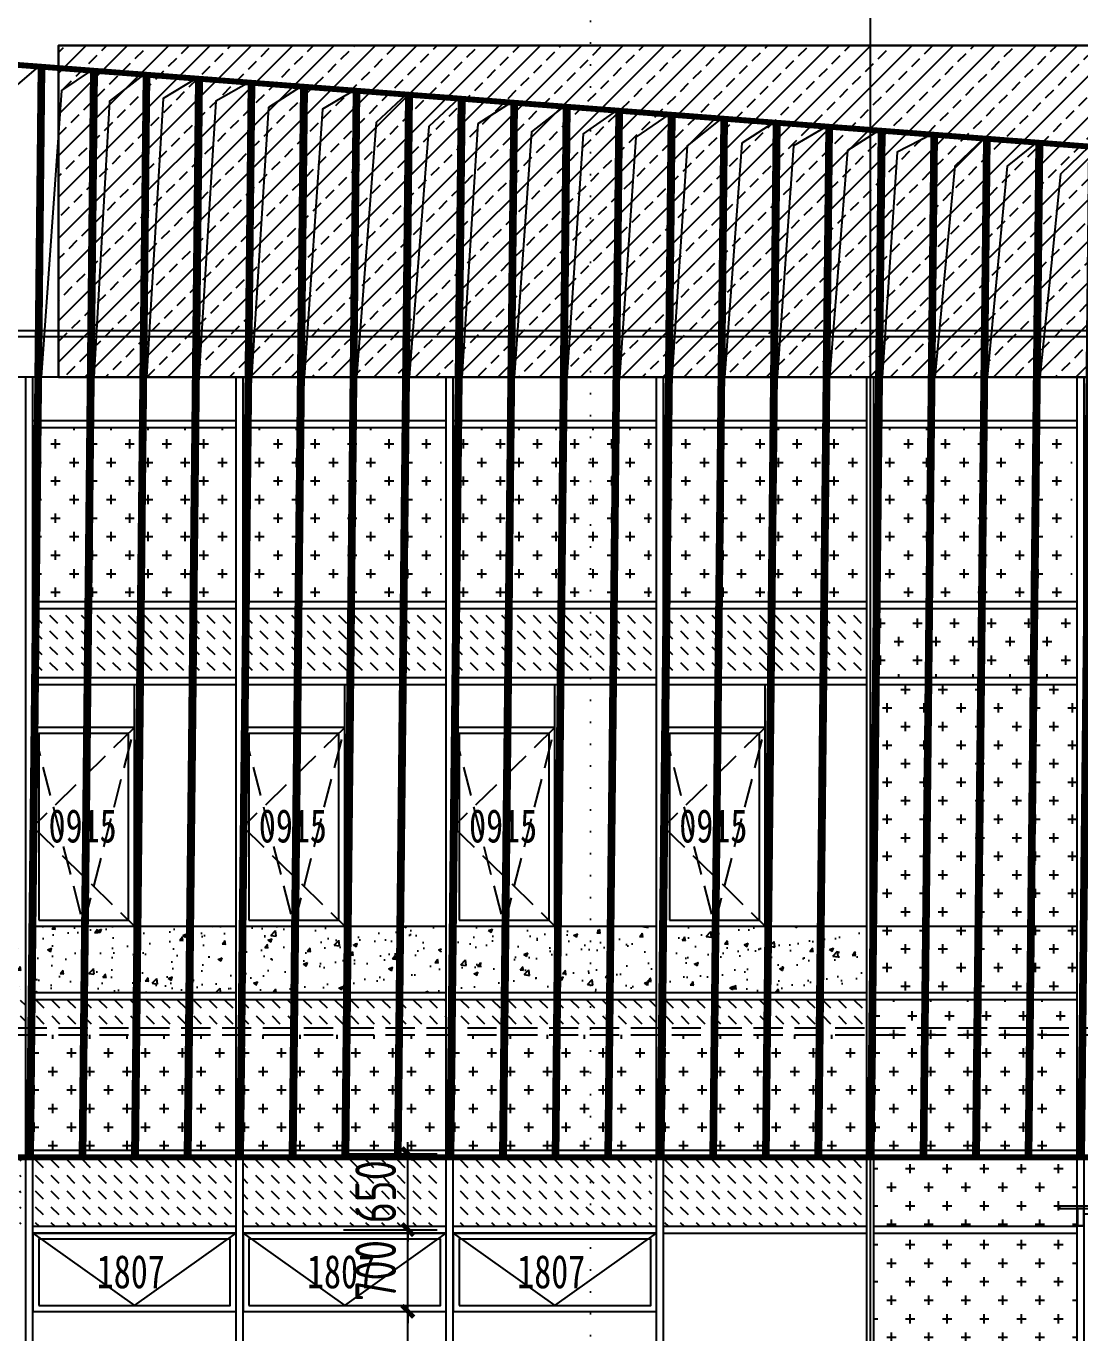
# Model space of a CAD drawing. Extents: x -280168 to 205214, y -148835 to -64913.
# Drawn here: x 140681 to 149703, y -109265 to -98076 of the extents above; entities that cross this region are included whole.
import ezdxf
from ezdxf.xclip import XClip

# ---------------------------------------------------------------- set-up
doc = ezdxf.new("R2010")
doc.units = 0
doc.header["$LTSCALE"] = 1000
doc.header["$MEASUREMENT"] = 0
doc.header["$XCLIPFRAME"] = 0
doc.linetypes.add('DASH', pattern=[0.35, 0.25, -0.1])
doc.linetypes.add('DOT2', pattern=[0.125, 0, -0.125])
for name, color, linetype in [('01-标注_尺寸', 124, 'Continuous'), ('01-标注_符号', 200, 'Continuous'), ('05-填充_156', 156, 'Continuous'), ('05-填充_18', 18, 'Continuous'), ('05-填充_天正', 14, 'Continuous'), ('A-C_玻璃幕墙', 140, 'Continuous'), ('A-C_窗', 140, 'Continuous'), ('A-E_栏杆', 232, 'Continuous'), ('D-铝板', 181, 'Continuous'), ('D_玻璃', 152, 'Continuous'), ('D_铝板', 181, 'Continuous'), ('E-立面轮廓', 241, 'Continuous')]:
    doc.layers.add(name, color=color, linetype=linetype)
doc.layers.add('04-不打印_辅助线', color=165, linetype='Continuous', plot=False)
doc.styles.add('_TCH_DIM_T3', font='ros1.shx', dxfattribs={"width": 0.85, "bigfont": 'jd.shx'})
doc.styles.get("Standard").update_dxf_attribs({"font": 'STXIHEI_0.TTF', "width": 0.75})
doc.dimstyles.new('_TCH_ARCH&&100', dxfattribs={"dimtxt": 350, "dimasz": 100, "dimexe": 250, "dimexo": 300, "dimgap": 100, "dimtad": 1, "dimdec": 0, "dimzin": 0, "dimdsep": 46, "dimtxsty": '_TCH_DIM_T3', "dimblk": 'ARCHTICK', "dimcen": 0.09, "dimclrt": 7, "dimazin": 2, "dimtfac": 1, "dimtdec": 0, "dimtix": 1, "dimtmove": 2, "dimatfit": 3, "dimfxl": 0, "dimtolj": 1, "dimtzin": 0, "dimarcsym": 0})

# ---------------------------------------------------------------- blocks, each defined once
blk = doc.blocks.new('*U208')
at = {"layer": 'A-C_玻璃幕墙'}
for p, q in [((-870, 30), (870, 30)), ((-870, -30), (870, -30))]:
    blk.add_line(p, q, dxfattribs=at)
blk = doc.blocks.new('*U209')
at = {"layer": 'A-C_玻璃幕墙', "color": 0, "linetype": 'ByBlock', "lineweight": -2, "transparency": 16777216}
for p in [(-14400, 0), (-12600, 0), (-10800, 0), (-9000, 0), (-7200, 0)]:
    blk.add_blockref('*U208', p, dxfattribs=at)
blk = doc.blocks.new('*U210')
at = {"layer": 'A-C_玻璃幕墙'}
for p, q in [((-870, 30), (870, 30)), ((-870, -30), (870, -30))]:
    blk.add_line(p, q, dxfattribs=at)
blk = doc.blocks.new('*U211')
at = {"layer": 'A-C_玻璃幕墙', "color": 0, "linetype": 'ByBlock', "lineweight": -2, "transparency": 16777216}
for p in [(-14400, 0), (-12600, 0), (-10800, 0), (-9000, 0), (-7200, 0)]:
    blk.add_blockref('*U210', p, dxfattribs=at)
blk = doc.blocks.new('*U192')
at = {"layer": 'A-C_玻璃幕墙'}
for p, q in [((-870, 30), (870, 30)), ((-870, -30), (870, -30))]:
    blk.add_line(p, q, dxfattribs=at)
blk = doc.blocks.new('*U193')
at = {"layer": 'A-C_玻璃幕墙', "color": 0, "linetype": 'ByBlock', "lineweight": -2, "transparency": 16777216}
for p in [(-14400, 0), (-12600, 0), (-10800, 0), (-9000, 0), (-7200, 0)]:
    blk.add_blockref('*U192', p, dxfattribs=at)
blk = doc.blocks.new('*U194')
at = {"layer": 'A-C_玻璃幕墙'}
for p, q in [((-870, 30), (870, 30)), ((-870, -30), (870, -30))]:
    blk.add_line(p, q, dxfattribs=at)
blk = doc.blocks.new('*U195')
at = {"layer": 'A-C_玻璃幕墙', "color": 0, "linetype": 'ByBlock', "lineweight": -2, "transparency": 16777216}
for p in [(-14400, 0), (-12600, 0), (-10800, 0), (-9000, 0), (-7200, 0)]:
    blk.add_blockref('*U194', p, dxfattribs=at)
blk = doc.blocks.new('*U196')
at = {"layer": 'A-C_玻璃幕墙'}
for p, q in [((-870, 30), (870, 30)), ((-870, -30), (870, -30))]:
    blk.add_line(p, q, dxfattribs=at)
blk = doc.blocks.new('*U197')
at = {"layer": 'A-C_玻璃幕墙', "color": 0, "linetype": 'ByBlock', "lineweight": -2, "transparency": 16777216}
for p in [(-14400, 0), (-12600, 0), (-10800, 0), (-9000, 0), (-7200, 0)]:
    blk.add_blockref('*U196', p, dxfattribs=at)
blk = doc.blocks.new('*U198')
at = {"layer": 'A-C_玻璃幕墙'}
blk.add_line((-870, 0), (870, 0), dxfattribs=at)
blk = doc.blocks.new('*U199')
at = {"layer": 'A-C_玻璃幕墙', "color": 0, "linetype": 'ByBlock', "lineweight": -2, "transparency": 16777216}
for p in [(-14400, 0), (-12600, 0), (-10800, 0), (-9000, 0), (-7200, 0)]:
    blk.add_blockref('*U198', p, dxfattribs=at)
blk = doc.blocks.new('*U200')
at = {"layer": '05-填充_156'}
h = blk.add_hatch(dxfattribs=at)
h.set_pattern_fill('CROSS', color=136, scale=100)
h.set_pattern_definition([(0, (-156128.72, 157902.89), (158.75, 158.75), [79.375, -238.125]), (90, (-156089.03, 157863.2), (-158.75, 158.75), [79.375, -238.125])])
h.paths.add_polyline_path([(-1320, 920), (378, 920), (378, -570), (-1320, -570)])
blk = doc.blocks.new('*U201')
at = {"color": 0, "linetype": 'ByBlock', "lineweight": -2, "transparency": 16777216}
for p in [(-14400, 0), (-12600, 0), (-10800, 0), (-9000, 0), (-7200, 0)]:
    blk.add_blockref('*U200', p, dxfattribs=at)
blk = doc.blocks.new('A$C649D47EF')
for points in [[(-1735, 0), (5, 0), (5, 670), (-1735, 670)], [(-1685, 50), (-45, 50), (-45, 620), (-1685, 620)]]:
    blk.add_lwpolyline(points, close=True)
for points in [[(-1735, 670), (-865, 50)], [(-865, 50), (5, 670)]]:
    blk.add_lwpolyline(points)
at = {"layer": '04-不打印_辅助线', "width": 0.75}
blk.add_text('1807', height=285.4, dxfattribs=at).set_placement((-1188, 199))
blk = doc.blocks.new('*U190')
at = {"layer": 'A-C_窗'}
blk.add_blockref('A$C649D47EF', (865, -335), dxfattribs=at)
blk = doc.blocks.new('*U191')
at = {"color": 0, "linetype": 'ByBlock', "lineweight": -2, "transparency": 16777216}
for p in [(0, 0), (1800, 0), (3600, 0)]:
    blk.add_blockref('*U190', p, dxfattribs=at)
blk = doc.blocks.new('*U212')
at = {"layer": 'A-C_玻璃幕墙'}
for p, q in [((-30, -2025), (-30, 8675)), ((30, -2025), (30, 8675))]:
    blk.add_line(p, q, dxfattribs=at)
blk = doc.blocks.new('*U213')
at = {"layer": 'A-C_玻璃幕墙', "color": 0, "linetype": 'ByBlock', "lineweight": -2, "transparency": 16777216}
for p in [(-16200, 0), (-14400, 0), (-12600, 0), (-10800, 0), (-9000, 0), (-7200, 0)]:
    blk.add_blockref('*U212', p, dxfattribs=at)
blk = doc.blocks.new('*U214')
at = {"layer": 'A-C_玻璃幕墙'}
for p, q in [((-870, 30), (870, 30)), ((-870, -30), (870, -30))]:
    blk.add_line(p, q, dxfattribs=at)
blk = doc.blocks.new('*U215')
at = {"layer": 'A-C_玻璃幕墙', "color": 0, "linetype": 'ByBlock', "lineweight": -2, "transparency": 16777216}
for p in [(-14400, 0), (-12600, 0), (-10800, 0), (-9000, 0), (-7200, 0)]:
    blk.add_blockref('*U214', p, dxfattribs=at)
blk = doc.blocks.new('A$C145657A9')
for points in [[(15, -2075), (885, -2075), (885, -375), (15, -375)], [(65, -2025), (835, -2025), (835, -425), (65, -425)]]:
    blk.add_lwpolyline(points, close=True)
at = {"linetype": 'DASH'}
for points in [[(15, -375), (450, -2075), (885, -375)], [(885, -375), (15, -1225), (885, -2075)]]:
    blk.add_lwpolyline(points, dxfattribs=at)
at = {"layer": '04-不打印_辅助线', "width": 0.75}
blk.add_text('0915', height=285.4, dxfattribs=at).set_placement((150, -1359))
blk = doc.blocks.new('*U216')
at = {"layer": 'A-C_窗'}
blk.add_line((435, -1035), (435, 1035), dxfattribs=at)
blk.add_blockref('A$C145657A9', (-450, 1040), dxfattribs=at)
blk = doc.blocks.new('*U217')
at = {"color": 0, "linetype": 'ByBlock', "lineweight": -2, "transparency": 16777216}
for p in [(0, 0), (1800, 0), (3600, 0), (5400, 0)]:
    blk.add_blockref('*U216', p, dxfattribs=at)
blk = doc.blocks.new('*U224')
at = {"layer": '05-填充_156'}
h = blk.add_hatch(dxfattribs=at)
h.set_pattern_fill('DASH', color=256, scale=100, angle=315)
h.set_pattern_definition([(315, (-156128.72, 163512.89), (134.70384, -3e-14), [95.25, -95.25])])
h.paths.add_polyline_path([(-420, 310), (1278, 310), (1278, -280), (-420, -280)])
blk = doc.blocks.new('*U225')
at = {"color": 0, "linetype": 'ByBlock', "lineweight": -2, "transparency": 16777216}
for p in [(-7200, 0), (-5400, 0), (-3600, 0), (-1800, 0), (0, 0)]:
    blk.add_blockref('*U224', p, dxfattribs=at)
blk = doc.blocks.new('*U226')
at = {"layer": '05-填充_天正'}
h = blk.add_hatch(dxfattribs=at)
h.set_pattern_fill('AR-CONC', color=256, scale=200)
h.set_pattern_definition([(50, (-156128.72, 161537.9), (364.36934, -31.87817), [38.1, -419.1]), (355, (-156128.72, 161537.9), (-70.48565, 382.1133), [30.48, -335.28]), (100.451, (-156098.36, 161535.23), (293.885, 350.2334), [32.38, -356.18]), (46.1842, (-156128.7, 161639.5), (542.1581, -84.0847), [57.15, -628.65]), (96.6356, (-156083.54, 161632.5), (474.8085, 494.8511), [48.57, -534.27]), (351.184, (-156128.7, 161639.5), (474.8092, 494.8502), [45.72, -502.92]), (21, (-156077.92, 161614.1), (303.22976, -204.53104), [38.1, -419.1]), (326, (-156077.92, 161614.1), (123.60406, 368.37593), [30.48, -335.28]), (71.4514, (-156052.65, 161597.04), (426.833, 163.8457), [32.38, -356.18]), (37.5, (-156128.72, 161537.89), (6.17721, 169.11008), [0, -331.216, 0, -340.36, 0, -336.55]), (7.5, (-156128.72, 161537.89), (133.63933, 200.36115), [0, -194.056, 0, -323.596, 0, -128.27]), (327.5, (-156242, 161537.89), (271.18119, -11.45749), [0, -127, 0, -396.24, 0, -525.78]), (317.5, (-156292.8, 161537.89), (296.25836, 50.85298), [0, -165.1, 0, -263.144, 0, -373.38])])
h.paths.add_polyline_path([(-420, 285), (1278, 285), (1278, -285), (-420, -285)])
blk = doc.blocks.new('*U227')
at = {"color": 0, "linetype": 'ByBlock', "lineweight": -2, "transparency": 16777216}
for p in [(-7200, 0), (-5400, 0), (-3600, 0), (-1800, 0), (0, 0)]:
    blk.add_blockref('*U226', p, dxfattribs=at)
blk = doc.blocks.new('*U228')
at = {"layer": '05-填充_18', "const_width": 50}
blk.add_lwpolyline([(-54, -5115), (54, 5115)], dxfattribs=at)
at = {"layer": 'D-铝板'}
for points in [[(-79, -5115), (29, 5115)], [(-29, -5115), (79, 5115)]]:
    blk.add_lwpolyline(points, dxfattribs=at)
blk = doc.blocks.new('*U229')
at = {"color": 0, "linetype": 'ByBlock', "lineweight": -2, "transparency": 16777216}
for p in [(-17100, 0), (-16650, 0), (-16200, 0), (-15750, 0), (-15300, 0), (-14850, 0), (-14400, 0), (-13950, 0), (-13500, 0), (-13050, 0), (-12600, 0), (-12150, 0), (-11700, 0), (-11250, 0), (-10800, 0), (-10350, 0), (-9900, 0), (-9450, 0), (-9000, 0), (-8550, 0), (-8100, 0)]:
    blk.add_blockref('*U228', p, dxfattribs=at)
blk = doc.blocks.new('*U325')
at = {"layer": '05-填充_156'}
h = blk.add_hatch(dxfattribs=at)
h.set_pattern_fill('天然石材', color=256, scale=50)
h.set_pattern_definition([(45, (-5819.25, 166633.32), (-176.77677, 176.77677), []), (45, (-5732.32, 166543.57), (-176.77677, 176.77677), [98.68425, -56.391])])
h.paths.add_polyline_path([(0, 0), (16400, 0), (16400, 2841), (0, 2841)])
at = {"layer": 'E-立面轮廓'}
blk.add_lwpolyline([(0, 0), (0, 2841), (16400, 2841), (16400, 0)], dxfattribs=at)
blk.add_lwpolyline([(0, 0), (16400, 0), (16400, 2841), (0, 2841)], close=True, dxfattribs=at)
blk = doc.blocks.new('*U20')
at = {"layer": '01-标注_符号', "color": 51, "linetype": 'DOT2', "ltscale": 1.5}
blk.add_line((0, 17600), (0, 0), dxfattribs=at)
blk = doc.blocks.new('yp1')
at = {"layer": 'D_玻璃'}
blk.add_lwpolyline([(-2010, 168), (150, 168), (150, 150), (-2010, 150)], close=True, dxfattribs=at)
at = {"layer": 'D_铝板'}
blk.add_line((-1800, 100), (-60, 100), dxfattribs=at)
for points in [[(-1860, 150), (-1800, 150), (-1800, 0), (-1860, 0), (-1860, 150)], [(-60, 150), (0, 150), (0, 0), (-60, 0), (-60, 150)]]:
    blk.add_lwpolyline(points, dxfattribs=at)
for points in [[(-1857, 147), (-1803, 147), (-1803, 3), (-1857, 3)], [(-57, 147), (-3, 147), (-3, 3), (-57, 3)]]:
    blk.add_lwpolyline(points, close=True, dxfattribs=at)
blk = doc.blocks.new('_ArchTick')
at = {"color": 0, "linetype": 'ByBlock', "const_width": 0.4}
blk.add_lwpolyline([(-0.5, -0.5), (0.5, 0.5)], dxfattribs=at)
blk = doc.blocks.new('*D1354')
at = {"layer": '01-标注_尺寸', "color": 0, "lineweight": -2, "transparency": 16777216}
for p, q in [((143397, -109082), (144199, -109082)), ((143949, -111882), (143949, -109082)), ((143397, -111882), (144199, -111882))]:
    blk.add_line(p, q, dxfattribs=at)
at = {"layer": 'Defpoints', "color": 0, "transparency": 16777216}
for p in [(143097, -109082), (143949, -109082), (143097, -111882)]:
    blk.add_point(p, dxfattribs=at)
at = {"layer": '01-标注_尺寸', "color": 0, "lineweight": -2, "transparency": 16777216, "xscale": 100, "yscale": 100, "zscale": 100}
for p, rotation in [((143949, -109082), 90), ((143949, -111882), 270)]:
    blk.add_blockref('_ArchTick', p, dxfattribs=dict(at, rotation=rotation))
at = {"layer": '01-标注_尺寸', "color": 7, "transparency": 16777216, "insert": (143674, -110482), "char_height": 350, "attachment_point": 5, "rotation": 90, "style": '_TCH_DIM_T3'}
blk.add_mtext('\\A1;2800', dxfattribs=at)
blk = doc.blocks.new('*D1355')
at = {"layer": '01-标注_尺寸', "color": 0, "lineweight": -2, "transparency": 16777216}
for p, q in [((143949, -108382), (143949, -108282)), ((143397, -108382), (144199, -108382)), ((143949, -109082), (143949, -108382)), ((143397, -109082), (144199, -109082)), ((143949, -109082), (143949, -109182))]:
    blk.add_line(p, q, dxfattribs=at)
at = {"layer": 'Defpoints', "color": 0, "transparency": 16777216}
for p in [(143097, -108382), (143949, -108382), (143097, -109082)]:
    blk.add_point(p, dxfattribs=at)
at = {"layer": '01-标注_尺寸', "color": 0, "lineweight": -2, "transparency": 16777216, "xscale": 100, "yscale": 100, "zscale": 100}
for p, rotation in [((143949, -108382), 270), ((143949, -109082), 90)]:
    blk.add_blockref('_ArchTick', p, dxfattribs=dict(at, rotation=rotation))
at = {"layer": '01-标注_尺寸', "color": 7, "transparency": 16777216, "insert": (143674, -108732), "char_height": 350, "attachment_point": 5, "rotation": 90, "style": '_TCH_DIM_T3'}
blk.add_mtext('\\A1;700', dxfattribs=at)
blk = doc.blocks.new('*D1356')
at = {"layer": '01-标注_尺寸', "color": 0, "lineweight": -2, "transparency": 16777216}
for p, q in [((143949, -107732), (143949, -107632)), ((143397, -107732), (144199, -107732)), ((143949, -108382), (143949, -107732)), ((143397, -108382), (144199, -108382)), ((143949, -108382), (143949, -108482))]:
    blk.add_line(p, q, dxfattribs=at)
at = {"layer": 'Defpoints', "color": 0, "transparency": 16777216}
for p in [(143097, -107732), (143949, -107732), (143097, -108382)]:
    blk.add_point(p, dxfattribs=at)
at = {"layer": '01-标注_尺寸', "color": 0, "lineweight": -2, "transparency": 16777216, "xscale": 100, "yscale": 100, "zscale": 100}
for p, rotation in [((143949, -107732), 270), ((143949, -108382), 90)]:
    blk.add_blockref('_ArchTick', p, dxfattribs=dict(at, rotation=rotation))
at = {"layer": '01-标注_尺寸', "color": 7, "transparency": 16777216, "insert": (143674, -108057), "char_height": 350, "attachment_point": 5, "rotation": 90, "style": '_TCH_DIM_T3'}
blk.add_mtext('\\A1;650', dxfattribs=at)

msp = doc.modelspace()

# ---------------------------------------------------------------- hatches: boundary and pattern name
at = {"layer": '05-填充_156'}
h = msp.add_hatch(dxfattribs=at)
h.set_pattern_fill('DASH', color=256, scale=100, angle=315)
h.set_pattern_definition([(315, (-14970.29, 60140.77), (134.70384, -3e-14), [95.25, -95.25])])
h.paths.add_polyline_path([(140738.4, -103062.1), (142436.4, -103062.1), (142436.4, -103652.1), (140738.4, -103652.1)])
h = msp.add_hatch(dxfattribs=at)
h.set_pattern_fill('DASH', color=256, scale=100, angle=315)
h.set_pattern_definition([(315, (-13170.29, 60140.77), (134.70384, -3e-14), [95.25, -95.25])])
h.paths.add_polyline_path([(142538.4, -103062.1), (144236.4, -103062.1), (144236.4, -103652.1), (142538.4, -103652.1)])
h = msp.add_hatch(dxfattribs=at)
h.set_pattern_fill('DASH', color=256, scale=100, angle=315)
h.set_pattern_definition([(315, (-11370.29, 60140.77), (134.70384, -3e-14), [95.25, -95.25])])
h.paths.add_polyline_path([(144338.4, -103062.1), (146036.4, -103062.1), (146036.4, -103652.1), (144338.4, -103652.1)])
h = msp.add_hatch(dxfattribs=at)
h.set_pattern_fill('DASH', color=256, scale=100, angle=315)
h.set_pattern_definition([(315, (-9570.29, 60140.77), (134.70384, -3e-14), [95.25, -95.25])])
h.paths.add_polyline_path([(146138.4, -103062.1), (147836.4, -103062.1), (147836.4, -103652.1), (146138.4, -103652.1)])
h = msp.add_hatch(dxfattribs=at)
h.set_pattern_fill('CROSS', color=136, scale=100)
h.set_pattern_definition([(0, (0, 0), (158.75, 158.75), [79.375, -238.125]), (90, (39.69, -39.69), (-158.75, 158.75), [79.375, -238.125])])
h.paths.add_polyline_path([(147938.4, -103652.1), (149678.4, -103652.1), (149678.4, -103062.1), (147938.4, -103062.1)])
h = msp.add_hatch(dxfattribs=at)
h.set_pattern_fill('CROSS', color=136, scale=100)
h.set_pattern_definition([(0, (90862.35, 55470.77), (158.75, 158.75), [79.375, -238.125]), (90, (90902.04, 55431.08), (-158.75, 158.75), [79.375, -238.125])])
h.paths.add_polyline_path([(149678.4, -106352.1), (149678.4, -103712.1), (147938.4, -103712.1), (147938.4, -106352.1)])
h = msp.add_hatch(dxfattribs=at)
h.set_pattern_fill('DASH', color=256, scale=100, angle=315)
h.set_pattern_definition([(315, (0, 0), (134.70384, -3e-14), [95.25, -95.25])])
h.paths.add_polyline_path([(146138.4, -106412.1), (147878.4, -106412.1), (147878.4, -106652.1), (146138.4, -106652.1)])
h.paths.add_polyline_path([(146078.4, -106412.1), (144326.9, -106412.1), (144326.9, -106652.1), (146078.4, -106652.1)])
h.paths.add_polyline_path([(144278.4, -106652.1), (142538.4, -106652.1), (142538.4, -106412.1), (144278.4, -106412.1)])
h.paths.add_polyline_path([(142478.4, -106652.1), (140738.4, -106652.1), (140738.4, -106412.1), (142478.4, -106412.1)])
h.paths.add_polyline_path([(140678.4, -106652.1), (138938.4, -106652.1), (138938.4, -106412.1), (140678.4, -106412.1)])
h.paths.add_polyline_path([(138878.4, -106652.1), (137808.4, -106652.1), (137808.4, -106412.1), (138878.4, -106412.1)])
h = msp.add_hatch(dxfattribs=at)
h.set_pattern_fill('CROSS', color=136, scale=100)
h.set_pattern_definition([(0, (-6870.29, 50770.77), (158.75, 158.75), [79.375, -238.125]), (90, (-6830.6, 50731.08), (-158.75, 158.75), [79.375, -238.125])])
h.paths.add_polyline_path([(147938.4, -106412.1), (149636.4, -106412.1), (149636.4, -107702.1), (147938.4, -107702.1)])
h = msp.add_hatch(dxfattribs=at)
h.set_pattern_fill('CROSS', color=136, scale=100)
h.set_pattern_definition([(0, (-14070.29, 50770.77), (158.75, 158.75), [79.375, -238.125]), (90, (-14030.6, 50731.08), (-158.75, 158.75), [79.375, -238.125])])
h.paths.add_polyline_path([(140738.4, -106712.1), (142436.4, -106712.1), (142436.4, -107702.1), (140738.4, -107702.1)])
h = msp.add_hatch(dxfattribs=at)
h.set_pattern_fill('CROSS', color=136, scale=100)
h.set_pattern_definition([(0, (-12270.29, 50770.77), (158.75, 158.75), [79.375, -238.125]), (90, (-12230.6, 50731.08), (-158.75, 158.75), [79.375, -238.125])])
h.paths.add_polyline_path([(142538.4, -106712.1), (144236.4, -106712.1), (144236.4, -107702.1), (142538.4, -107702.1)])
h = msp.add_hatch(dxfattribs=at)
h.set_pattern_fill('CROSS', color=136, scale=100)
h.set_pattern_definition([(0, (-10470.29, 50770.77), (158.75, 158.75), [79.375, -238.125]), (90, (-10430.6, 50731.08), (-158.75, 158.75), [79.375, -238.125])])
h.paths.add_polyline_path([(144338.4, -106712.1), (146036.4, -106712.1), (146036.4, -107702.1), (144338.4, -107702.1)])
h = msp.add_hatch(dxfattribs=at)
h.set_pattern_fill('CROSS', color=136, scale=100)
h.set_pattern_definition([(0, (-8670.29, 50770.77), (158.75, 158.75), [79.375, -238.125]), (90, (-8630.6, 50731.08), (-158.75, 158.75), [79.375, -238.125])])
h.paths.add_polyline_path([(146138.4, -106712.1), (147836.4, -106712.1), (147836.4, -107702.1), (146138.4, -107702.1)])
h = msp.add_hatch(dxfattribs=at)
h.set_pattern_fill('CROSS', color=136, scale=100)
h.set_pattern_definition([(0, (-8000.29, 49620.77), (158.75, 158.75), [79.375, -238.125]), (90, (-7960.6, 49581.08), (-158.75, 158.75), [79.375, -238.125])])
h.paths.add_polyline_path([(147938.4, -107762.1), (149678.4, -107762.1), (149678.4, -108352.1), (147938.4, -108352.1)])
h = msp.add_hatch(dxfattribs=at)
h.set_pattern_fill('CROSS', color=136, scale=100)
h.set_pattern_definition([(0, (-8000.29, 48970.77), (158.75, 158.75), [79.375, -238.125]), (90, (-7960.6, 48931.08), (-158.75, 158.75), [79.375, -238.125])])
h.paths.add_polyline_path([(147938.4, -108412.1), (149678.4, -108412.1), (149678.4, -111452.1), (147938.4, -111452.1)])

# ---------------------------------------------------------------- linework, layer by layer
msp.add_lwpolyline([(144789.5, -103062.1), (144789.5, -103002.1)])
at = {"layer": '04-不打印_辅助线'}
msp.add_line((147908.4, -90432.1), (147908.4, -114984.6), dxfattribs=at)
at = {"layer": 'A-C_玻璃幕墙', "linetype": 'DASH'}
for p, q in [((137808.4, -106652.1), (161848.4, -106652.1)), ((137808.4, -106712.1), (161848.4, -106712.1))]:
    msp.add_line(p, q, dxfattribs=at)
at = {"layer": 'A-C_窗'}
for points in [[(140788, -98421.9), (140503, -98662.9), (140360.2, -101082.1)], [(141237.7, -98456.1), (140984.6, -98627.2), (140810.2, -101082.1)], [(141687.3, -98490.4), (141394.1, -98718.2), (141260.2, -101082.1)], [(142137, -98524.6), (141853.6, -98694.4), (141710.2, -101082.1)], [(142586.6, -98558.9), (142305.7, -98717.1), (142160.2, -101082.1)], [(143036.3, -98593.1), (142756.8, -98772.9), (142610.2, -101082.1)], [(143485.9, -98627.4), (143217.5, -98787.2), (143060.2, -101082.1)], [(143935.5, -98661.6), (143676.6, -98899.7), (143510.2, -101082.1)], [(144385.2, -98695.9), (144129.5, -98934.6), (143960.2, -101082.1)], [(144834.8, -98730.1), (144548.1, -98913.9), (144410.2, -101082.1)], [(145284.5, -98764.4), (145007.2, -98979.9), (144860.2, -101082.1)], [(145734.1, -98798.6), (145451.2, -98998.2), (145310.2, -101082.1)], [(146183.7, -98832.9), (145901.5, -99027.6), (145760.2, -101082.1)], [(146633.4, -98867.1), (146341.2, -99101), (146210.2, -101082.1)], [(147083, -98901.4), (146808.6, -99077.4), (146660.2, -101082.1)], [(147532.7, -98935.6), (147249.9, -99102.1), (147110.2, -101082.1)], [(147982.3, -98969.9), (147714.1, -99142.1), (147560.2, -101082.1)], [(148432, -99004.2), (148138.3, -99154.3), (148010.2, -101082.1)], [(148881.6, -99038.4), (148631.2, -99273.7), (148460.2, -101082.1)], [(149331.2, -99072.7), (149079.5, -99275.5), (148910.2, -101082.1)], [(149780.9, -99106.9), (149535.6, -99342.3), (149360.2, -101082.1)]]:
    msp.add_lwpolyline(points, dxfattribs=at)
at = {"layer": 'A-E_栏杆'}
for p, q in [((136208.4, -100682.1), (162234.4, -100682.1)), ((136208.4, -100732.1), (162234.4, -100732.1))]:
    msp.add_line(p, q, dxfattribs=at)
at = {"layer": 'E-立面轮廓', "const_width": 50}
msp.add_lwpolyline([(157988.4, -99732.1), (137640.6, -98182.1), (137533.4, -107762.1), (157988.4, -107762.1)], close=True, dxfattribs=at)
at = {"layer": 'E-立面轮廓'}
msp.add_lwpolyline([(157868.4, -111882.1), (157868.4, -101082.1), (137808.4, -101082.1), (137808.4, -111882.1)], dxfattribs=at)

# ---------------------------------------------------------------- block references
ref = msp.add_blockref('*U229', (157862, -103297.1))
XClip(ref).set_block_clipping_path([(126.4338871815, 3565), (-20221.4352580225, 5115), (-20328.5674836596, -4465), (126.4338871815, -4465)])
for name, p in [('*U325', (140958.4, -101082.1)), ('*U201', (156458.4, -102432.1)), ('*U217', (141173.4, -104747.1)), ('*U227', (146558.4, -106067.1)), ('*U225', (146558.4, -108072.1)), ('*U191', (141608.4, -108747.1))]:
    msp.add_blockref(name, p)
at = {"layer": '01-标注_符号', "xscale": -1}
msp.add_blockref('*U20', (145512.6, -114131.4), dxfattribs=at)
at = {"layer": 'A-C_玻璃幕墙'}
for name, p in [('*U213', (156908.4, -109757.1)), ('*U193', (156008.4, -101482.1)), ('*U195', (156008.4, -103032.1)), ('*U215', (156008.4, -103682.1)), ('*U199', (156008.4, -105782.1)), ('*U197', (156008.4, -106382.1)), ('*U211', (156008.4, -107732.1)), ('*U209', (156008.4, -108382.1))]:
    msp.add_blockref(name, p, dxfattribs=at)
at = {"layer": 'D_铝板', "xscale": -1}
msp.add_blockref('yp1', (149678.4, -108349.6), dxfattribs=at)

# ---------------------------------------------------------------- dimensions: what is measured, and where the dimension line sits
at = {"layer": '01-标注_尺寸'}
for p1, p2, picture, middle in [((143097.2, -108382.1), (143097.2, -107732.1), '*D1356', (143674.4, -108057.1)), ((143097.2, -109082.1), (143097.2, -108382.1), '*D1355', (143674.4, -108732.1)), ((143097.2, -111882.1), (143097.2, -109082.1), '*D1354', (143674.4, -110482.1))]:
    dim = msp.add_aligned_dim(p1=p1, p2=p2, distance=-852.2, dimstyle='_TCH_ARCH&&100', dxfattribs=at)
    dim.commit()
    dim.dimension.update_dxf_attribs({"geometry": picture, "text_midpoint": middle})

doc.saveas('drawing.dxf')
